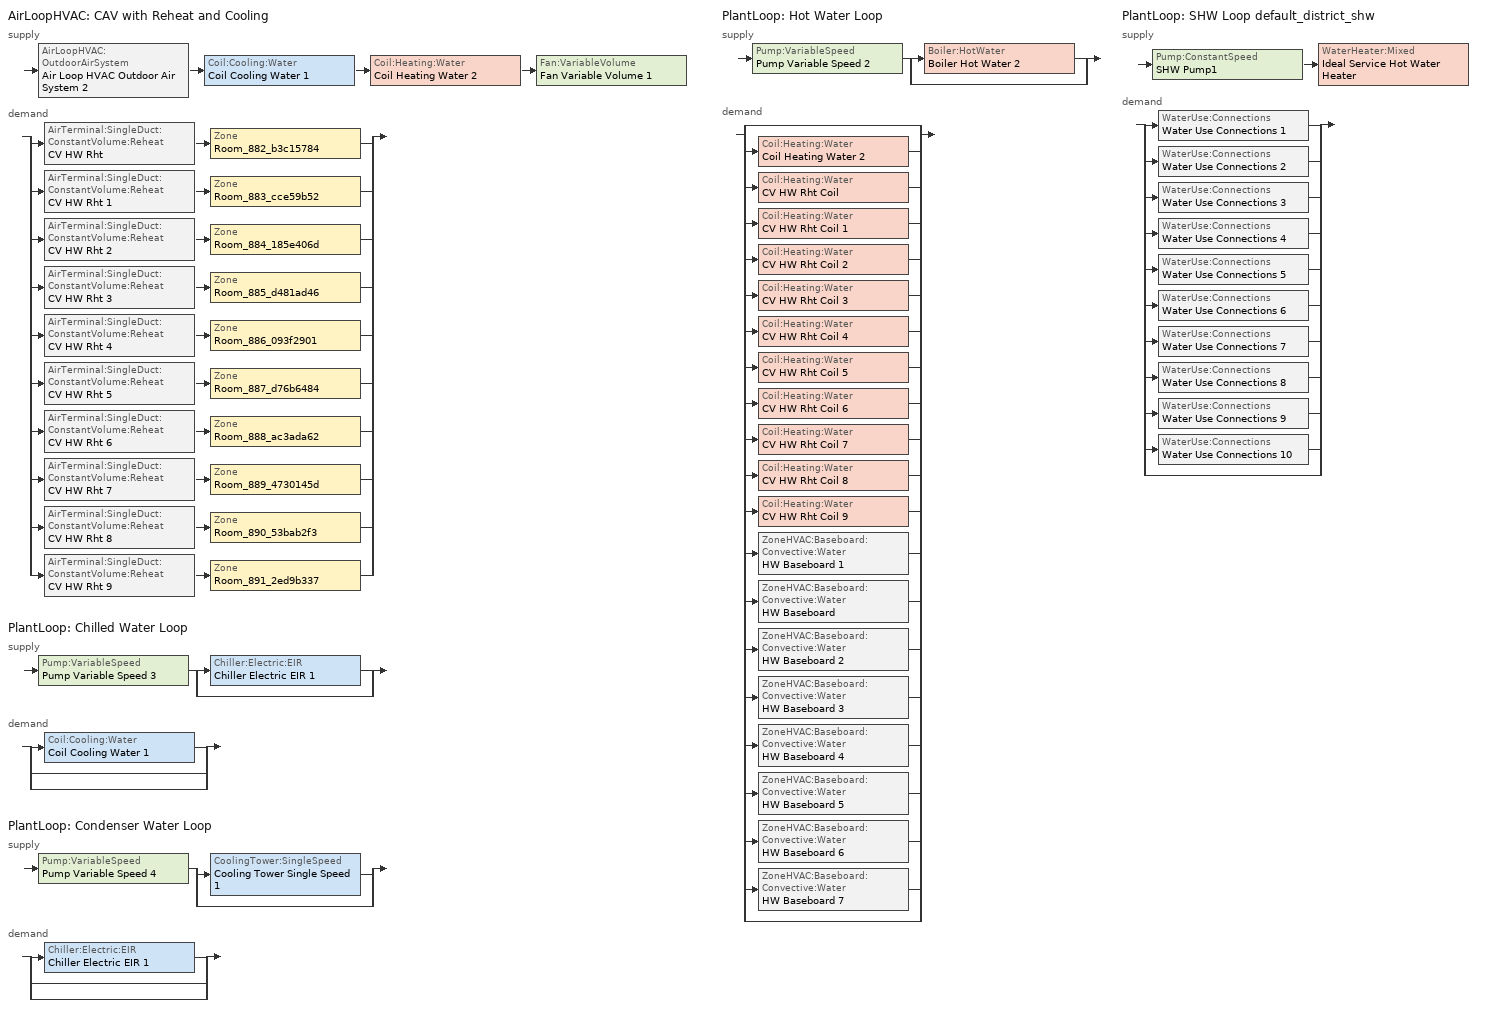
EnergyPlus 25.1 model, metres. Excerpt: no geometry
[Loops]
AirLoopHVAC 'CAV with Reheat and Cooling'
 supply: AirLoopHVAC:OutdoorAirSystem 'Air Loop HVAC Outdoor Air System 2' > Coil:Cooling:Water 'Coil Cooling Water 1' > Coil:Heating:Water 'Coil Heating Water 2' > Fan:VariableVolume 'Fan Variable Volume 1'
 demand: split
  | AirTerminal:SingleDuct:ConstantVolume:Reheat 'CV HW Rht' > Zone 'Room_882_b3c15784'
  | AirTerminal:SingleDuct:ConstantVolume:Reheat 'CV HW Rht 1' > Zone 'Room_883_cce59b52'
  | AirTerminal:SingleDuct:ConstantVolume:Reheat 'CV HW Rht 2' > Zone 'Room_884_185e406d'
  | AirTerminal:SingleDuct:ConstantVolume:Reheat 'CV HW Rht 3' > Zone 'Room_885_d481ad46'
  | AirTerminal:SingleDuct:ConstantVolume:Reheat 'CV HW Rht 4' > Zone 'Room_886_093f2901'
  | AirTerminal:SingleDuct:ConstantVolume:Reheat 'CV HW Rht 5' > Zone 'Room_887_d76b6484'
  | AirTerminal:SingleDuct:ConstantVolume:Reheat 'CV HW Rht 6' > Zone 'Room_888_ac3ada62'
  | AirTerminal:SingleDuct:ConstantVolume:Reheat 'CV HW Rht 7' > Zone 'Room_889_4730145d'
  | AirTerminal:SingleDuct:ConstantVolume:Reheat 'CV HW Rht 8' > Zone 'Room_890_53bab2f3'
  | AirTerminal:SingleDuct:ConstantVolume:Reheat 'CV HW Rht 9' > Zone 'Room_891_2ed9b337'
PlantLoop 'Chilled Water Loop'
 supply: Pump:VariableSpeed 'Pump Variable Speed 3' > split
  | Chiller:Electric:EIR 'Chiller Electric EIR 1'
  | bypass
 demand: split
  | Coil:Cooling:Water 'Coil Cooling Water 1'
  | bypass
  | bypass
PlantLoop 'Condenser Water Loop'
 supply: Pump:VariableSpeed 'Pump Variable Speed 4' > split
  | CoolingTower:SingleSpeed 'Cooling Tower Single Speed 1'
  | bypass
 demand: split
  | Chiller:Electric:EIR 'Chiller Electric EIR 1'
  | bypass
  | bypass
PlantLoop 'Hot Water Loop'
 supply: Pump:VariableSpeed 'Pump Variable Speed 2' > split
  | Boiler:HotWater 'Boiler Hot Water 2'
  | bypass
 demand: split
  | bypass
  | Coil:Heating:Water 'Coil Heating Water 2'
  | Coil:Heating:Water 'CV HW Rht Coil'
  | Coil:Heating:Water 'CV HW Rht Coil 1'
  | Coil:Heating:Water 'CV HW Rht Coil 2'
  | Coil:Heating:Water 'CV HW Rht Coil 3'
  | Coil:Heating:Water 'CV HW Rht Coil 4'
  | Coil:Heating:Water 'CV HW Rht Coil 5'
  | Coil:Heating:Water 'CV HW Rht Coil 6'
  | Coil:Heating:Water 'CV HW Rht Coil 7'
  | Coil:Heating:Water 'CV HW Rht Coil 8'
  | Coil:Heating:Water 'CV HW Rht Coil 9'
  | ZoneHVAC:Baseboard:Convective:Water 'HW Baseboard 1'
  | ZoneHVAC:Baseboard:Convective:Water 'HW Baseboard'
  | ZoneHVAC:Baseboard:Convective:Water 'HW Baseboard 2'
  | ZoneHVAC:Baseboard:Convective:Water 'HW Baseboard 3'
  | ZoneHVAC:Baseboard:Convective:Water 'HW Baseboard 4'
  | ZoneHVAC:Baseboard:Convective:Water 'HW Baseboard 5'
  | ZoneHVAC:Baseboard:Convective:Water 'HW Baseboard 6'
  | ZoneHVAC:Baseboard:Convective:Water 'HW Baseboard 7'
  | bypass
PlantLoop 'SHW Loop default_district_shw'
 supply: Pump:ConstantSpeed 'SHW Pump1' > WaterHeater:Mixed 'Ideal Service Hot Water Heater'
 demand: split
  | WaterUse:Connections 'Water Use Connections 1'
  | WaterUse:Connections 'Water Use Connections 2'
  | WaterUse:Connections 'Water Use Connections 3'
  | WaterUse:Connections 'Water Use Connections 4'
  | WaterUse:Connections 'Water Use Connections 5'
  | WaterUse:Connections 'Water Use Connections 6'
  | WaterUse:Connections 'Water Use Connections 7'
  | WaterUse:Connections 'Water Use Connections 8'
  | WaterUse:Connections 'Water Use Connections 9'
  | WaterUse:Connections 'Water Use Connections 10'
  | bypass
[ZoneControl:Thermostat] Temperature Difference Between Cutout And Setpoint {deltaC}=0
Name | Zone or ZoneList | Control Type Schedule | Control 1
Room_882_b3c15784 Thermostat | Room_882_b3c15784 | Room_882_b3c15784 Thermostat Schedule | MediumOffice Building_Setpoint
Room_883_cce59b52 Thermostat | Room_883_cce59b52 | Room_883_cce59b52 Thermostat Schedule | MediumOffice Building_Setpoint 1
Room_884_185e406d Thermostat | Room_884_185e406d | Room_884_185e406d Thermostat Schedule | MediumOffice Building_Setpoint 2
Room_885_d481ad46 Thermostat | Room_885_d481ad46 | Room_885_d481ad46 Thermostat Schedule | MediumOffice Building_Setpoint 3
Room_886_093f2901 Thermostat | Room_886_093f2901 | Room_886_093f2901 Thermostat Schedule | MediumOffice Building_Setpoint 4
Room_887_d76b6484 Thermostat | Room_887_d76b6484 | Room_887_d76b6484 Thermostat Schedule | MediumOffice Building_Setpoint 5
Room_888_ac3ada62 Thermostat | Room_888_ac3ada62 | Room_888_ac3ada62 Thermostat Schedule | MediumOffice Building_Setpoint 6
Room_889_4730145d Thermostat | Room_889_4730145d | Room_889_4730145d Thermostat Schedule | MediumOffice Building_Setpoint 7
Room_890_53bab2f3 Thermostat | Room_890_53bab2f3 | Room_890_53bab2f3 Thermostat Schedule | MediumOffice Building_Setpoint 8
Room_891_2ed9b337 Thermostat | Room_891_2ed9b337 | Room_891_2ed9b337 Thermostat Schedule | MediumOffice Building_Setpoint 9
[ThermostatSetpoint:DualSetpoint] Heating Setpoint Temperature Schedule=NECB-A-Thermostat Setpoint-Heating; Cooling Setpoint Temperature Schedule=NECB-A-Thermostat Setpoint-Cooling
MediumOffice Building_Setpoint; MediumOffice Building_Setpoint 1; MediumOffice Building_Setpoint 2; MediumOffice Building_Setpoint 3; MediumOffice Building_Setpoint 4; MediumOffice Building_Setpoint 5; MediumOffice Building_Setpoint 6; MediumOffice Building_Setpoint 7; MediumOffice Building_Setpoint 8; MediumOffice Building_Setpoint 9
[ZoneHVAC:Baseboard:Convective:Water] Availability Schedule=Always On Discrete hvac_library; Heating Design Capacity Method=HeatingDesignCapacity; Heating Design Capacity {W}=Autosize; Heating Design Capacity Per Floor Area {W/m2}=0; Fraction of Autosized Heating Design Capacity=0.8; U-Factor Times Area Value {W/K}=Autosize; Maximum Water Flow Rate {m3/s}=Autosize; Convergence Tolerance=0.001
HW Baseboard; HW Baseboard 1; HW Baseboard 2; HW Baseboard 3; HW Baseboard 4; HW Baseboard 5; HW Baseboard 6; HW Baseboard 7
[Fan:ZoneExhaust] Fan Total Efficiency=0.6; Pressure Rise {Pa}=0; System Availability Manager Coupling Mode=Decoupled
Zone Exhaust Fan; Zone Exhaust Fan 1; Zone Exhaust Fan 3; Zone Exhaust Fan 2; Zone Exhaust Fan 4; Zone Exhaust Fan 5; Zone Exhaust Fan 6; Zone Exhaust Fan 7
[AirTerminal:SingleDuct:ConstantVolume:Reheat] Availability Schedule=Always On Discrete hvac_library; Maximum Air Flow Rate {m3/s}=Autosize; Maximum Hot Water or Steam Flow Rate {m3/s}=Autosize; Minimum Hot Water or Steam Flow Rate {m3/s}=0; Convergence Tolerance=0.001; Maximum Reheat Air Temperature {C}=35
Name | Reheat Coil
CV HW Rht | CV HW Rht Coil
CV HW Rht 1 | CV HW Rht Coil 1
CV HW Rht 2 | CV HW Rht Coil 2
CV HW Rht 3 | CV HW Rht Coil 3
CV HW Rht 4 | CV HW Rht Coil 4
CV HW Rht 5 | CV HW Rht Coil 5
CV HW Rht 6 | CV HW Rht Coil 6
CV HW Rht 7 | CV HW Rht Coil 7
CV HW Rht 8 | CV HW Rht Coil 8
CV HW Rht 9 | CV HW Rht Coil 9
[Coil:Heating:Water] U-Factor Times Area Value {W/K}=Autosize; Maximum Water Flow Rate {m3/s}=Autosize; Performance Input Method=UFactorTimesAreaAndDesignWaterFlowRate; Rated Capacity {W}=Autosize; Rated Inlet Water Temperature {C}=82.2; Rated Inlet Air Temperature {C}=16.6; Rated Outlet Water Temperature {C}=71.1; Rated Outlet Air Temperature {C}=32.2; Rated Ratio for Air and Water Convection=0.5
Name | Availability Schedule
CV HW Rht Coil; CV HW Rht Coil 1; CV HW Rht Coil 2; CV HW Rht Coil 3; CV HW Rht Coil 4; CV HW Rht Coil 5; CV HW Rht Coil 6; CV HW Rht Coil 7; CV HW Rht Coil 8; CV HW Rht Coil 9 | Always On Discrete hvac_library
Coil Heating Water 2 | Always On Discrete
[Zone equipment]
Room_882_b3c15784: HW Baseboard, Zone Exhaust Fan, CV HW Rht
Room_883_cce59b52: HW Baseboard 1, Zone Exhaust Fan 1, CV HW Rht 1
Room_884_185e406d: HW Baseboard 2, Zone Exhaust Fan 3, CV HW Rht 2
Room_885_d481ad46: HW Baseboard 3, Zone Exhaust Fan 2, CV HW Rht 3
Room_886_093f2901: HW Baseboard 4, Zone Exhaust Fan 4, CV HW Rht 4
Room_887_d76b6484: HW Baseboard 5, Zone Exhaust Fan 5, CV HW Rht 5
Room_888_ac3ada62: HW Baseboard 6, Zone Exhaust Fan 6, CV HW Rht 6
Room_889_4730145d: HW Baseboard 7, Zone Exhaust Fan 7, CV HW Rht 7
Room_890_53bab2f3: CV HW Rht 8
Room_891_2ed9b337: CV HW Rht 9
[Sizing:Zone] Zone Cooling Design Supply Air Temperature Input Method=SupplyAirTemperature; Zone Cooling Design Supply Air Temperature {C}=14; Zone Cooling Design Supply Air Temperature Difference {deltaC}=11.11; Zone Heating Design Supply Air Temperature Input Method=SupplyAirTemperature; Zone Heating Design Supply Air Temperature {C}=40; Zone Heating Design Supply Air Temperature Difference {deltaC}=11.11; Zone Cooling Design Supply Air Humidity Ratio {kgWater/kgDryAir}=0.0085; Zone Heating Design Supply Air Humidity Ratio {kgWater/kgDryAir}=0.008; Design Specification Outdoor Air Object=MediumOffice Building_Ventilation; Cooling Design Air Flow Method=DesignDay; Cooling Design Air Flow Rate {m3/s}=0; Cooling Minimum Air Flow per Zone Floor Area {m3/s-m2}=0.000762; Cooling Minimum Air Flow {m3/s}=0; Cooling Minimum Air Flow Fraction=0; Heating Design Air Flow Method=DesignDay; Heating Design Air Flow Rate {m3/s}=0; Heating Maximum Air Flow per Zone Floor Area {m3/s-m2}=0.002032; Heating Maximum Air Flow {m3/s}=0.141576; Heating Maximum Air Flow Fraction=0.3; Account for Dedicated Outdoor Air System=No; Zone Load Sizing Method=Sensible Load Only No Latent Load; Zone Latent Cooling Design Supply Air Humidity Ratio Input Method=HumidityRatioDifference; Zone Cooling Design Supply Air Humidity Ratio Difference {kgWater/kgDryAir}=0.005; Zone Latent Heating Design Supply Air Humidity Ratio Input Method=HumidityRatioDifference; Zone Humidification Design Supply Air Humidity Ratio Difference {kgWater/kgDryAir}=0.005; Type of Space Sum to Use=Coincident
Room_882_b3c15784; Room_883_cce59b52; Room_884_185e406d; Room_885_d481ad46; Room_886_093f2901; Room_887_d76b6484; Room_888_ac3ada62; Room_889_4730145d; Room_890_53bab2f3; Room_891_2ed9b337
[DesignSpecification:OutdoorAir]
MediumOffice Building_Ventilation: Outdoor Air Method=Sum; Outdoor Air Flow per Person {m3/s-person}=0.0116633; Outdoor Air Flow per Zone Floor Area {m3/s-m2}=0.000336663; Outdoor Air Flow per Zone {m3/s}=0; Outdoor Air Flow Air Changes per Hour {1/hr}=0
[AirLoopHVAC]
CAV with Reheat and Cooling: Design Supply Air Flow Rate {m3/s}=AutoSize; Design Return Air Flow Fraction of Supply Air Flow=1
[Sizing:System]
CAV with Reheat and Cooling: Type of Load to Size On=Sensible; Design Outdoor Air Flow Rate {m3/s}=Autosize; Central Heating Maximum System Air Flow Ratio=0.3; Preheat Design Temperature {C}=7; Preheat Design Humidity Ratio {kgWater/kgDryAir}=0.008; Precool Design Temperature {C}=12.8; Precool Design Humidity Ratio {kgWater/kgDryAir}=0.008; Central Cooling Design Supply Air Temperature {C}=12.8; Central Heating Design Supply Air Temperature {C}=12.8; Type of Zone Sum to Use=NonCoincident; 100% Outdoor Air in Cooling=Yes; 100% Outdoor Air in Heating=Yes; Central Cooling Design Supply Air Humidity Ratio {kgWater/kgDryAir}=0.0085; Central Heating Design Supply Air Humidity Ratio {kgWater/kgDryAir}=0.008; Cooling Supply Air Flow Rate Method=DesignDay; Cooling Supply Air Flow Rate {m3/s}=0; Cooling Supply Air Flow Rate Per Floor Area {m3/s-m2}=0.00996765; Cooling Fraction of Autosized Cooling Supply Air Flow Rate=1; Cooling Supply Air Flow Rate Per Unit Cooling Capacity {m3/s-W}=3.94755e-05; Heating Supply Air Flow Rate Method=DesignDay; Heating Supply Air Flow Rate {m3/s}=0; Heating Supply Air Flow Rate Per Floor Area {m3/s-m2}=0.00996765; Heating Fraction of Autosized Heating Supply Air Flow Rate=1; Heating Fraction of Autosized Cooling Supply Air Flow Rate=1; Heating Supply Air Flow Rate Per Unit Heating Capacity {m3/s-W}=3.15882e-05; System Outdoor Air Method=ZoneSum; Zone Maximum Outdoor Air Fraction=1; Cooling Design Capacity Method=CoolingDesignCapacity; Cooling Design Capacity {W}=Autosize; Cooling Design Capacity Per Floor Area {W/m2}=234.7; Fraction of Autosized Cooling Design Capacity=1; Heating Design Capacity Method=HeatingDesignCapacity; Heating Design Capacity {W}=Autosize; Heating Design Capacity Per Floor Area {W/m2}=157; Fraction of Autosized Heating Design Capacity=1; Central Cooling Capacity Control Method=OnOff; Occupant Diversity=Autosize
[Controller:WaterCoil] Control Variable=Temperature; Actuator Variable=Flow; Controller Convergence Tolerance {deltaC}=Autosize; Maximum Actuated Flow {m3/s}=Autosize; Minimum Actuated Flow {m3/s}=0
Name | Action
Controller Water Coil 3 | Reverse
Controller Water Coil 2 | Normal
[Controller:OutdoorAir]
Controller Outdoor Air 2: Minimum Outdoor Air Flow Rate {m3/s}=0; Maximum Outdoor Air Flow Rate {m3/s}=Autosize; Economizer Control Type=NoEconomizer; Economizer Control Action Type=ModulateFlow; Economizer Maximum Limit Dry-Bulb Temperature {C}=28; Economizer Maximum Limit Enthalpy {J/kg}=64000; Economizer Minimum Limit Dry-Bulb Temperature {C}=-100; Lockout Type=NoLockout; Minimum Limit Type=FixedMinimum; Mechanical Ventilation Controller=Controller Mechanical Ventilation 2; High Humidity Control=No; High Humidity Outdoor Air Flow Ratio=1; Control High Indoor Humidity Based on Outdoor Humidity Ratio=Yes; Heat Recovery Bypass Control Type=BypassWhenWithinEconomizerLimits; Economizer Operation Staging=InterlockedWithMechanicalCooling
[Controller:MechanicalVentilation]
Controller Mechanical Ventilation 2: Availability Schedule=Always On Discrete; Demand Controlled Ventilation=Yes; System Outdoor Air Method=ZoneSum; Zone or ZoneList Name 1=Room_882_b3c15784; Design Specification Outdoor Air Object Name 1=MediumOffice Building_Ventilation; Zone or ZoneList Name 2=Room_883_cce59b52; Design Specification Outdoor Air Object Name 2=MediumOffice Building_Ventilation; Zone or ZoneList Name 3=Room_884_185e406d; Design Specification Outdoor Air Object Name 3=MediumOffice Building_Ventilation; Zone or ZoneList Name 4=Room_885_d481ad46; Design Specification Outdoor Air Object Name 4=MediumOffice Building_Ventilation; Zone or ZoneList Name 5=Room_886_093f2901; Design Specification Outdoor Air Object Name 5=MediumOffice Building_Ventilation; Zone or ZoneList Name 6=Room_887_d76b6484; Design Specification Outdoor Air Object Name 6=MediumOffice Building_Ventilation; Zone or ZoneList Name 7=Room_888_ac3ada62; Design Specification Outdoor Air Object Name 7=MediumOffice Building_Ventilation; Zone or ZoneList Name 8=Room_889_4730145d; Design Specification Outdoor Air Object Name 8=MediumOffice Building_Ventilation; Zone or ZoneList Name 9=Room_890_53bab2f3; Design Specification Outdoor Air Object Name 9=MediumOffice Building_Ventilation; Zone or ZoneList Name 10=Room_891_2ed9b337; Design Specification Outdoor Air Object Name 10=MediumOffice Building_Ventilation
[HeatExchanger:AirToAir:SensibleAndLatent]
ERV HX: Availability Schedule=Always On Discrete hvac_library; Nominal Supply Air Flow Rate {m3/s}=Autosize; Sensible Effectiveness at 100% Heating Air Flow=0.76; Latent Effectiveness at 100% Heating Air Flow=0.68; Sensible Effectiveness at 100% Cooling Air Flow=0.76; Latent Effectiveness at 100% Cooling Air Flow=0.68; Nominal Electric Power {W}=0; Supply Air Outlet Temperature Control=No; Heat Exchanger Type=Plate; Frost Control Type=None; Threshold Temperature {C}=1.7; Economizer Lockout=Yes; Sensible Effectiveness of Heating Air Flow Curve=ERV HX_SensHeatEff; Latent Effectiveness of Heating Air Flow Curve=ERV HX_LatHeatEff; Sensible Effectiveness of Cooling Air Flow Curve=ERV HX_SensCoolEff; Latent Effectiveness of Cooling Air Flow Curve=ERV HX_LatCoolEff
[SetpointManager:MixedAir] Control Variable=Temperature
Node 146 OS Default SPM; Node 93 OS Default SPM; Node 95 OS Default SPM; Node 96 OS Default SPM
[Coil:Cooling:Water]
Coil Cooling Water 1: Availability Schedule=Always On Discrete; Design Water Flow Rate {m3/s}=Autosize; Design Air Flow Rate {m3/s}=Autosize; Design Inlet Water Temperature {C}=Autosize; Design Inlet Air Temperature {C}=Autosize; Design Outlet Air Temperature {C}=Autosize; Design Inlet Air Humidity Ratio {kgWater/kgDryAir}=Autosize; Design Outlet Air Humidity Ratio {kgWater/kgDryAir}=Autosize; Type of Analysis=SimpleAnalysis; Heat Exchanger Configuration=CrossFlow
[Fan:VariableVolume]
Fan Variable Volume 1: Availability Schedule=Always On Modified Mahmoud; Fan Total Efficiency=0.6045; Pressure Rise {Pa}=500; Maximum Flow Rate {m3/s}=AutoSize; Fan Power Minimum Flow Rate Input Method=FixedFlowRate; Fan Power Minimum Flow Fraction=0; Fan Power Minimum Air Flow Rate {m3/s}=0; Motor Efficiency=0.93; Motor In Airstream Fraction=1; Fan Power Coefficient 1=0.0407599; Fan Power Coefficient 2=0.088045; Fan Power Coefficient 3=-0.0729261; Fan Power Coefficient 4=0.94374; Fan Power Coefficient 5=0
[SetpointManager:Warmest]
Warmest Zone Supply Air Temp Reset: Control Variable=Temperature; HVAC Air Loop=CAV with Reheat and Cooling; Minimum Setpoint Temperature {C}=15; Maximum Setpoint Temperature {C}=26; Strategy=MaximumTemperature
[PlantLoop] Fluid Type=Water; Maximum Loop Flow Rate {m3/s}=Autosize; Minimum Loop Flow Rate {m3/s}=0; Plant Loop Volume {m3}=Autocalculate; Load Distribution Scheme=Optimal; Plant Loop Demand Calculation Scheme=SingleSetpoint; Common Pipe Simulation=None
Name | Plant Equipment Operation Scheme | Maximum Loop Temperature {C} | Minimum Loop Temperature {C}
Chilled Water Loop | Chilled Water Loop Operation Schemes | 100 | 0
Condenser Water Loop | Condenser Water Loop Operation Schemes | 100 | 0
Hot Water Loop | Hot Water Loop Operation Schemes | 100 | 0
SHW Loop default_district_shw | SHW Loop default_district_shw Operation Schemes | 60 | 10
[Sizing:Plant] Sizing Option=NonCoincident; Zone Timesteps in Averaging Window=1; Coincident Sizing Factor Mode=None
Name | Loop Type | Design Loop Exit Temperature {C} | Loop Design Temperature Difference {deltaC}
Chilled Water Loop | Cooling | 7.22 | 6.67
Condenser Water Loop | Condenser | 29.4 | 5.6
Hot Water Loop | Heating | 82 | 11
SHW Loop default_district_shw | Heating | 60 | 5
[Pump:VariableSpeed] Design Maximum Flow Rate {m3/s}=Autosize; Design Pump Head {Pa}=179352; Design Power Consumption {W}=Autosize; Motor Efficiency=0.9; Fraction of Motor Inefficiencies to Fluid Stream=0; Coefficient 1 of the Part Load Performance Curve=0; Coefficient 2 of the Part Load Performance Curve=1; Coefficient 3 of the Part Load Performance Curve=0; Coefficient 4 of the Part Load Performance Curve=0; Design Minimum Flow Rate {m3/s}=0; Pump Control Type=Intermittent; Skin Loss Radiative Fraction=0.5; Design Power Sizing Method=PowerPerFlowPerPressure; Design Electric Power per Unit Flow Rate {W/(m3/s)}=348701.1; Design Shaft Power per Unit Flow Rate per Unit Head {W/((m3/s)-Pa)}=1.28205; Design Minimum Flow Rate Fraction=0
Pump Variable Speed 3; Pump Variable Speed 4; Pump Variable Speed 2
[Chiller:Electric:EIR]
Chiller Electric EIR 1: Reference Capacity {W}=Autosize; Reference COP {W/W}=5.5; Reference Leaving Chilled Water Temperature {C}=6.67; Reference Entering Condenser Fluid Temperature {C}=29.4; Reference Chilled Water Flow Rate {m3/s}=Autosize; Reference Condenser Fluid Flow Rate {m3/s}=Autosize; Cooling Capacity Function of Temperature Curve=Curve Biquadratic 1; Electric Input to Cooling Output Ratio Function of Temperature Curve=Curve Biquadratic 2; Electric Input to Cooling Output Ratio Function of Part Load Ratio Curve=Curve Quadratic 1; Minimum Part Load Ratio=0.1; Maximum Part Load Ratio=1; Optimum Part Load Ratio=1; Minimum Unloading Ratio=0.2; Condenser Type=WaterCooled; Condenser Fan Power Ratio {W/W}=0; Fraction of Compressor Electric Consumption Rejected by Condenser=1; Leaving Chilled Water Lower Temperature Limit {C}=2; Chiller Flow Mode=NotModulated; Sizing Factor=1; Basin Heater Capacity {W/K}=0; Basin Heater Setpoint Temperature {C}=10; Condenser Heat Recovery Relative Capacity Fraction=1; Condenser Flow Control=ConstantFlow; Condenser Minimum Flow Fraction=0.2; Thermosiphon Minimum Temperature Difference=0
[SetpointManager:Scheduled] Control Variable=Temperature
Name | Schedule
Setpoint Manager Scheduled 6 | Chilled_Water_Temperature 1
Setpoint Manager Scheduled 5 | Hot_Water_Temperature 1
Setpoint Manager Scheduled 1 | 60C Hot Water
[PlantEquipmentOperationSchemes] Control Scheme Schedule Name 1=Always On Discrete
Name | Control Scheme Object Type 1 | Control Scheme Name 1
Chilled Water Loop Operation Schemes | PlantEquipmentOperation:CoolingLoad | Chilled Water Loop Cooling Operation Scheme
Condenser Water Loop Operation Schemes | PlantEquipmentOperation:CoolingLoad | Condenser Water Loop Cooling Operation Scheme
Hot Water Loop Operation Schemes | PlantEquipmentOperation:HeatingLoad | Hot Water Loop Heating Operation Scheme
SHW Loop default_district_shw Operation Schemes | PlantEquipmentOperation:HeatingLoad | SHW Loop default_district_shw Heating Operation Scheme
[PlantEquipmentOperation:CoolingLoad] Load Range Lower Limit 1 {W}=0; Load Range Upper Limit 1 {W}=1000000000
Name | Range Equipment List Name 1
Chilled Water Loop Cooling Operation Scheme | Chilled Water Loop Cooling Equipment List
Condenser Water Loop Cooling Operation Scheme | Condenser Water Loop Cooling Equipment List
[PlantEquipmentList]
Chilled Water Loop Cooling Equipment List: Chiller:Electric:EIR, Chiller Electric EIR 1
Condenser Water Loop Cooling Equipment List: CoolingTower:SingleSpeed, Cooling Tower Single Speed 1
Hot Water Loop Heating Equipment List: Boiler:HotWater, Boiler Hot Water 2
SHW Loop default_district_shw Heating Equipment List: WaterHeater:Mixed, Ideal Service Hot Water Heater
[CoolingTower:SingleSpeed]
Cooling Tower Single Speed 1: Design Water Flow Rate {m3/s}=Autosize; Design Air Flow Rate {m3/s}=Autosize; Design Fan Power {W}=Autosize; Design U-Factor Times Area Value {W/K}=Autosize; Free Convection Regime Air Flow Rate {m3/s}=Autosize; Free Convection Regime Air Flow Rate Sizing Factor=0.1; Free Convection Regime U-Factor Times Area Value {W/K}=Autosize; Free Convection U-Factor Times Area Value Sizing Factor=0.1; Performance Input Method=UFactorTimesAreaAndDesignWaterFlowRate; Heat Rejection Capacity and Nominal Capacity Sizing Ratio=1.25; Free Convection Capacity {W}=0; Free Convection Nominal Capacity Sizing Factor=0.1; Design Inlet Air Dry-Bulb Temperature {C}=35; Design Inlet Air Wet-Bulb Temperature {C}=25.6; Design Approach Temperature {deltaC}=Autosize; Design Range Temperature {deltaC}=Autosize; Basin Heater Capacity {W/K}=0; Basin Heater Setpoint Temperature {C}=2; Evaporation Loss Mode=LossFactor; Evaporation Loss Factor {percent/K}=0.2; Drift Loss Percent {percent}=0.008; Blowdown Calculation Mode=ConcentrationRatio; Blowdown Concentration Ratio=3; Capacity Control=FanCycling; Number of Cells=1; Cell Control=MinimalCell; Cell Minimum  Water Flow Rate Fraction=0.33; Cell Maximum Water Flow Rate Fraction=2.5; Sizing Factor=1
[SetpointManager:FollowOutdoorAirTemperature]
Setpoint Manager Follow Outdoor Air Temperature 1: Control Variable=Temperature; Reference Temperature Type=OutdoorAirWetBulb; Offset Temperature Difference {deltaC}=1.5; Maximum Setpoint Temperature {C}=80; Minimum Setpoint Temperature {C}=6
[Boiler:HotWater]
Boiler Hot Water 2: Fuel Type=Electricity; Nominal Capacity {W}=Autosize; Nominal Thermal Efficiency=0.8; Efficiency Curve Temperature Evaluation Variable=LeavingBoiler; Normalized Boiler Efficiency Curve=Boiler Efficiency 1; Design Water Flow Rate {m3/s}=Autosize; Minimum Part Load Ratio=0; Maximum Part Load Ratio=1; Optimum Part Load Ratio=1; Water Outlet Upper Temperature Limit {C}=99; Boiler Flow Mode=ConstantFlow; On Cycle Parasitic Electric Load {W}=0; Sizing Factor=1; Off Cycle Parasitic Fuel Load {W}=0
[PlantEquipmentOperation:HeatingLoad] Load Range Lower Limit 1 {W}=0; Load Range Upper Limit 1 {W}=1000000000
Name | Range Equipment List Name 1
Hot Water Loop Heating Operation Scheme | Hot Water Loop Heating Equipment List
SHW Loop default_district_shw Heating Operation Scheme | SHW Loop default_district_shw Heating Equipment List
[Pump:ConstantSpeed]
SHW Pump1: Design Flow Rate {m3/s}=Autosize; Design Pump Head {Pa}=29891; Design Power Consumption {W}=Autosize; Motor Efficiency=0.9; Fraction of Motor Inefficiencies to Fluid Stream=0; Pump Control Type=Intermittent; Design Power Sizing Method=PowerPerFlowPerPressure; Design Electric Power per Unit Flow Rate {W/(m3/s)}=348701.1; Design Shaft Power per Unit Flow Rate per Unit Head {W-s/m3-Pa}=1.28205
[WaterHeater:Mixed]
Ideal Service Hot Water Heater: Tank Volume {m3}=0; Setpoint Temperature Schedule=Schedule Ruleset 2; Deadband Temperature Difference {deltaC}=2; Maximum Temperature Limit {C}=82.22; Heater Control Type=Modulate; Heater Maximum Capacity {W}=1000000; Heater Ignition Minimum Flow Rate {m3/s}=0; Heater Ignition Delay {s}=0; Heater Fuel Type=DistrictHeatingWater; Heater Thermal Efficiency=1; Off Cycle Parasitic Fuel Consumption Rate {W}=20; Off Cycle Parasitic Fuel Type=DistrictHeatingWater; Off Cycle Parasitic Heat Fraction to Tank=0.8; On Cycle Parasitic Fuel Consumption Rate {W}=0; On Cycle Parasitic Fuel Type=DistrictHeatingWater; On Cycle Parasitic Heat Fraction to Tank=0; Ambient Temperature Indicator=Schedule; Ambient Temperature Schedule=22C Ambient Condition; Off Cycle Loss Coefficient to Ambient Temperature {W/K}=0; Off Cycle Loss Fraction to Zone=1; On Cycle Loss Coefficient to Ambient Temperature {W/K}=0; On Cycle Loss Fraction to Zone=1; Use Side Effectiveness=1; Source Side Effectiveness=1; Use Side Design Flow Rate {m3/s}=Autosize; Source Side Design Flow Rate {m3/s}=Autosize; Indirect Water Heating Recovery Time {hr}=1.5; Source Side Flow Control Mode=IndirectHeatPrimarySetpoint
[WaterHeater:Sizing]
Ideal Service Hot Water Heater: Design Mode=PeakDraw; Time Storage Can Meet Peak Draw {hr}=0.538503; Time for Tank Recovery {hr}=0; Nominal Tank Volume for Autosizing Plant Connections {m3}=1
[WaterUse:Connections] Hot Water Supply Temperature Schedule=60.0C Hot Water; Drain Water Heat Exchanger Type=None; Drain Water Heat Exchanger Destination=Plant
Name | Water Use Equipment Name 1
Water Use Connections 1 | MediumOffice Building_Service Hot Water..Room_882_b3c15784
Water Use Connections 2 | MediumOffice Building_Service Hot Water..Room_883_cce59b52
Water Use Connections 3 | MediumOffice Building_Service Hot Water..Room_884_185e406d
Water Use Connections 4 | MediumOffice Building_Service Hot Water..Room_885_d481ad46
Water Use Connections 5 | MediumOffice Building_Service Hot Water..Room_886_093f2901
Water Use Connections 6 | MediumOffice Building_Service Hot Water..Room_887_d76b6484
Water Use Connections 7 | MediumOffice Building_Service Hot Water..Room_888_ac3ada62
Water Use Connections 8 | MediumOffice Building_Service Hot Water..Room_889_4730145d
Water Use Connections 9 | MediumOffice Building_Service Hot Water..Room_890_53bab2f3
Water Use Connections 10 | MediumOffice Building_Service Hot Water..Room_891_2ed9b337
[WaterUse:Equipment] Flow Rate Fraction Schedule=MediumOffice Building_Service Hot Water Schedule; Target Temperature Schedule=60.0C Hot Water; Sensible Fraction Schedule=0.2 Hot Water Sensible Fraction; Latent Fraction Schedule=0.05 Hot Water Latent Fraction
Name | Peak Flow Rate {m3/s} | Zone
MediumOffice Building_Service Hot Water..Room_882_b3c15784 | 1.06395e-06 | Room_882_b3c15784
MediumOffice Building_Service Hot Water..Room_883_cce59b52 | 1.06395e-06 | Room_883_cce59b52
MediumOffice Building_Service Hot Water..Room_884_185e406d | 2.11502e-06 | Room_884_185e406d
MediumOffice Building_Service Hot Water..Room_885_d481ad46 | 2.11502e-06 | Room_885_d481ad46
MediumOffice Building_Service Hot Water..Room_886_093f2901 | 1.06395e-06 | Room_886_093f2901
MediumOffice Building_Service Hot Water..Room_887_d76b6484 | 1.06395e-06 | Room_887_d76b6484
MediumOffice Building_Service Hot Water..Room_888_ac3ada62 | 2.11502e-06 | Room_888_ac3ada62
MediumOffice Building_Service Hot Water..Room_889_4730145d | 2.11502e-06 | Room_889_4730145d
MediumOffice Building_Service Hot Water..Room_890_53bab2f3 | 5.7785e-06 | Room_890_53bab2f3
MediumOffice Building_Service Hot Water..Room_891_2ed9b337 | 5.7785e-06 | Room_891_2ed9b337
[EnergyManagementSystem:Sensor] Output:Variable or Output:Meter=Zone Air Temperature
Name | Output:Variable or Output:Meter Index Key
Energy_Management_System_Sensor_1 | Room_890_53bab2f3
Energy_Management_System_Sensor_2 | Room_891_2ed9b337
[Schedule:Day:Interval]
Schedule Day 34; Schedule Day 33: No, 24:00, 0
Schedule Day 32: No, 04:00, 0.110693, 05:00, 8.8, 06:00, 15.4, 07:00, 19.8, 18:00, 22, 19:00, 12.32, 24:00, 4.62
NECB-A-Thermostat Setpoint-Heating_Default: No, 03:00, 0.409504, 04:00, 0.970124, 18:00, 0.970124, 19:00, 0.432351, 24:00, 0.409504
NECB-A-Thermostat Setpoint-Heating_Hol 1: No, 24:00, 18
Schedule Day 28; Schedule Day 27; NECB-A-Thermostat Setpoint-Cooling_Hol 1: No, 24:00, 35
Schedule Day 26: No, 06:00, 35, 21:00, 24, 24:00, 35
NECB-A-Thermostat Setpoint-Cooling_Default: No, 05:00, 28.1109, 19:00, 24, 24:00, 28.726
Always On_Day Schedule 1; Always On_Day Schedule 10: No, 04:00, 0, 05:00, 0.724084, 18:00, 1, 19:00, 0.848861, 24:00, 0
Always On_Day Schedule 3; Always On_Day Schedule 8: No, 04:00, 0, 05:00, 0, 18:00, 0, 19:00, 0, 24:00, 0
Chilled_Water_Temperature_Default 1; Chilled_Water_Temperature_Summer_Design_Day 1; Chilled_Water_Temperature_Winter_Design_Day 1: No, 24:00, 6.7
Hot_Water_Temperature_Default 1; Hot_Water_Temperature_Summer_Design_Day 1; Hot_Water_Temperature_Winter_Design_Day 1: No, 24:00, 67
MediumOffice Building_Service Hot Water Schedule_Hol 1; MediumOffice Building_Service Hot Water Schedule_Sunday: No, 06:00, 0, 11:00, 0.04, 13:00, 0.06, 14:00, 0.09, 15:00, 0.06, 18:00, 0.04, 24:00, 0
MediumOffice Building_Service Hot Water Schedule_SmrDsn 1; Schedule Day 5: No, 06:00, 0, 07:00, 0.07, 08:00, 0.19, 09:00, 0.35, 10:00, 0.38, 11:00, 0.39, 12:00, 0.47, 13:00, 0.57, 14:00, 0.54, 15:00, 0.34, 16:00, 0.33, 17:00, 0.44, 18:00, 0.26, 19:00, 0.21, 20:00, 0.15, 21:00, 0.17, 22:00, 0.08, 24:00, 0.05
MediumOffice Building_Service Hot Water Schedule_WntrDsn 1; Schedule Day 6: No, 06:00, 0, 07:00, 0.07, 08:00, 0.11, 09:00, 0.15, 10:00, 0.21, 11:00, 0.19, 12:00, 0.23, 13:00, 0.2, 14:00, 0.19, 15:00, 0.15, 16:00, 0.13, 17:00, 0.14, 19:00, 0.07, 24:00, 0
Schedule Day 15; Schedule Day 18; Schedule Day 20: No, 24:00, 60
Schedule Day 16: No, 24:00, 0.2
Schedule Day 17: No, 24:00, 0.05
Schedule Day 21: No, 24:00, 22
[Schedule:Week:Daily]
NECB-A-Thermostat Setpoint-Heating Week Rule - Jan1-Dec31: Schedule Day 34, Schedule Day 32, Schedule Day 32, Schedule Day 32, Schedule Day 32, Schedule Day 32, Schedule Day 33, NECB-A-Thermostat Setpoint-Heating_Hol 1, NECB-A-Thermostat Setpoint-Heating_Default, NECB-A-Thermostat Setpoint-Heating_Default, NECB-A-Thermostat Setpoint-Heating_Default, NECB-A-Thermostat Setpoint-Heating_Default
NECB-A-Thermostat Setpoint-Cooling Week Rule - Jan1-Dec31: Schedule Day 28, Schedule Day 26, Schedule Day 26, Schedule Day 26, Schedule Day 26, Schedule Day 26, Schedule Day 27, NECB-A-Thermostat Setpoint-Cooling_Hol 1, NECB-A-Thermostat Setpoint-Cooling_Default, NECB-A-Thermostat Setpoint-Cooling_Default, NECB-A-Thermostat Setpoint-Cooling_Default, NECB-A-Thermostat Setpoint-Cooling_Default
0.05 Hot Water Latent Fraction Week Rule - Jan1-Dec31: Schedule Day 17, Schedule Day 17, Schedule Day 17, Schedule Day 17, Schedule Day 17, Schedule Day 17, Schedule Day 17, Schedule Day 17, Schedule Day 17, Schedule Day 17, Schedule Day 17, Schedule Day 17
0.2 Hot Water Sensible Fraction Week Rule - Jan1-Dec31: Schedule Day 16, Schedule Day 16, Schedule Day 16, Schedule Day 16, Schedule Day 16, Schedule Day 16, Schedule Day 16, Schedule Day 16, Schedule Day 16, Schedule Day 16, Schedule Day 16, Schedule Day 16
22C Ambient Condition Week Rule - Jan1-Dec31: Schedule Day 21, Schedule Day 21, Schedule Day 21, Schedule Day 21, Schedule Day 21, Schedule Day 21, Schedule Day 21, Schedule Day 21, Schedule Day 21, Schedule Day 21, Schedule Day 21, Schedule Day 21
60.0C Hot Water Week Rule - Jan1-Dec31: Schedule Day 15, Schedule Day 15, Schedule Day 15, Schedule Day 15, Schedule Day 15, Schedule Day 15, Schedule Day 15, Schedule Day 15, Schedule Day 15, Schedule Day 15, Schedule Day 15, Schedule Day 15
60C Hot Water Week Rule - Jan1-Dec31: Schedule Day 18, Schedule Day 18, Schedule Day 18, Schedule Day 18, Schedule Day 18, Schedule Day 18, Schedule Day 18, Schedule Day 18, Schedule Day 18, Schedule Day 18, Schedule Day 18, Schedule Day 18
Always On Modified Mahmoud Week Rule - Jan1-Dec31: Always On_Day Schedule 8, Always On_Day Schedule 10, Always On_Day Schedule 10, Always On_Day Schedule 10, Always On_Day Schedule 10, Always On_Day Schedule 10, Always On_Day Schedule 8, Always On_Day Schedule 3, Always On_Day Schedule 1, Always On_Day Schedule 1, Always On_Day Schedule 1, Always On_Day Schedule 1
Chilled_Water_Temperature 1 Week Rule - Jan1-Dec31: Chilled_Water_Temperature_Default 1, Chilled_Water_Temperature_Default 1, Chilled_Water_Temperature_Default 1, Chilled_Water_Temperature_Default 1, Chilled_Water_Temperature_Default 1, Chilled_Water_Temperature_Default 1, Chilled_Water_Temperature_Default 1, Chilled_Water_Temperature_Default 1, Chilled_Water_Temperature_Summer_Design_Day 1, Chilled_Water_Temperature_Winter_Design_Day 1, Chilled_Water_Temperature_Default 1, Chilled_Water_Temperature_Default 1
Hot_Water_Temperature 1 Week Rule - Jan1-Dec31: Hot_Water_Temperature_Default 1, Hot_Water_Temperature_Default 1, Hot_Water_Temperature_Default 1, Hot_Water_Temperature_Default 1, Hot_Water_Temperature_Default 1, Hot_Water_Temperature_Default 1, Hot_Water_Temperature_Default 1, Hot_Water_Temperature_Default 1, Hot_Water_Temperature_Summer_Design_Day 1, Hot_Water_Temperature_Winter_Design_Day 1, Hot_Water_Temperature_Default 1, Hot_Water_Temperature_Default 1
MediumOffice Building_Service Hot Water Schedule Week Rule - Jan1-Dec31: MediumOffice Building_Service Hot Water Schedule_Sunday, Schedule Day 5, Schedule Day 5, Schedule Day 5, Schedule Day 5, Schedule Day 5, Schedule Day 6, MediumOffice Building_Service Hot Water Schedule_Hol 1, MediumOffice Building_Service Hot Water Schedule_SmrDsn 1, MediumOffice Building_Service Hot Water Schedule_WntrDsn 1, MediumOffice Building_Service Hot Water Schedule_Sunday, MediumOffice Building_Service Hot Water Schedule_Sunday
Schedule Ruleset 2 Week Rule - Jan1-Dec31: Schedule Day 20, Schedule Day 20, Schedule Day 20, Schedule Day 20, Schedule Day 20, Schedule Day 20, Schedule Day 20, Schedule Day 20, Schedule Day 20, Schedule Day 20, Schedule Day 20, Schedule Day 20
[Schedule:Year]
NECB-A-Thermostat Setpoint-Heating: NECB-A-Thermostat Setpoint-Heating Week Rule - Jan1-Dec31, 1, 1, 12, 31
NECB-A-Thermostat Setpoint-Cooling: NECB-A-Thermostat Setpoint-Cooling Week Rule - Jan1-Dec31, 1, 1, 12, 31
0.05 Hot Water Latent Fraction: 0.05 Hot Water Latent Fraction Week Rule - Jan1-Dec31, 1, 1, 12, 31
0.2 Hot Water Sensible Fraction: 0.2 Hot Water Sensible Fraction Week Rule - Jan1-Dec31, 1, 1, 12, 31
22C Ambient Condition: 22C Ambient Condition Week Rule - Jan1-Dec31, 1, 1, 12, 31
60.0C Hot Water: 60.0C Hot Water Week Rule - Jan1-Dec31, 1, 1, 12, 31
60C Hot Water: 60C Hot Water Week Rule - Jan1-Dec31, 1, 1, 12, 31
Always On Modified Mahmoud: Always On Modified Mahmoud Week Rule - Jan1-Dec31, 1, 1, 12, 31
Chilled_Water_Temperature 1: Chilled_Water_Temperature 1 Week Rule - Jan1-Dec31, 1, 1, 12, 31
Hot_Water_Temperature 1: Hot_Water_Temperature 1 Week Rule - Jan1-Dec31, 1, 1, 12, 31
MediumOffice Building_Service Hot Water Schedule: MediumOffice Building_Service Hot Water Schedule Week Rule - Jan1-Dec31, 1, 1, 12, 31
Schedule Ruleset 2: Schedule Ruleset 2 Week Rule - Jan1-Dec31, 1, 1, 12, 31
[Schedule:Compact]
Room_882_b3c15784 Thermostat Schedule; Room_883_cce59b52 Thermostat Schedule; Room_884_185e406d Thermostat Schedule; Room_885_d481ad46 Thermostat Schedule; Room_886_093f2901 Thermostat Schedule; Room_887_d76b6484 Thermostat Schedule; Room_888_ac3ada62 Thermostat Schedule; Room_889_4730145d Thermostat Schedule; Room_890_53bab2f3 Thermostat Schedule; Room_891_2ed9b337 Thermostat Schedule: Through: 12/31, For: AllDays, Until: 24:00, 4
[Schedule:Constant] Hourly Value=1
Always On Discrete hvac_library; Always On Discrete
[Table:Lookup]
ERV HX_SensHeatEff: ERV HX_SensHeatEff Independent Variable List, DivisorOnly, 0.76, 0, 10, Dimensionless, 0.81, 0.76
ERV HX_LatHeatEff: ERV HX_LatHeatEff Independent Variable List, DivisorOnly, 0.68, 0, 10, Dimensionless, 0.73, 0.68
ERV HX_SensCoolEff: ERV HX_SensCoolEff Independent Variable List, DivisorOnly, 0.76, 0, 10, Dimensionless, 0.81, 0.76
ERV HX_LatCoolEff: ERV HX_LatCoolEff Independent Variable List, DivisorOnly, 0.68, 0, 10, Dimensionless, 0.73, 0.68
[Table:IndependentVariableList]
ERV HX_SensHeatEff Independent Variable List; ERV HX_LatHeatEff Independent Variable List; ERV HX_SensCoolEff Independent Variable List; ERV HX_LatCoolEff Independent Variable List: ERV HX_IndependentVariable
[Table:IndependentVariable]
ERV HX_IndependentVariable: Linear, Linear, 0, 10, Dimensionless, 0.75, 1
[Curve:Biquadratic]
Name | Coefficient1 Constant | Coefficient2 x | Coefficient3 x**2 | Coefficient4 y | Coefficient5 y**2 | Coefficient6 x*y | Minimum Value of x {BasedOnField A2} | Maximum Value of x {BasedOnField A2} | Minimum Value of y {BasedOnField A3} | Maximum Value of y {BasedOnField A3} | Input Unit Type for X | Input Unit Type for Y | Output Unit Type
Curve Biquadratic 1 | 0.258 | 0.0389 | -0.000217 | 0.0469 | -0.000943 | -0.000343 | 5 | 10 | 24 | 35
Curve Biquadratic 2 | 0.934 | -0.0582 | 0.0045 | 0.00243 | 0.000486 | -0.00122 | 5 | 10 | 24 | 35
Boiler Efficiency 1 | 1 | 0 | 0 | 0 | 0 | 0 | 0 | 1 | 0 | 1 | Dimensionless | Dimensionless | Dimensionless
[Curve:Quadratic]
Curve Quadratic 1: Coefficient1 Constant=0.222903; Coefficient2 x=0.313387; Coefficient3 x**2=0.46371; Minimum Value of x {BasedOnField A2}=0; Maximum Value of x {BasedOnField A2}=1
